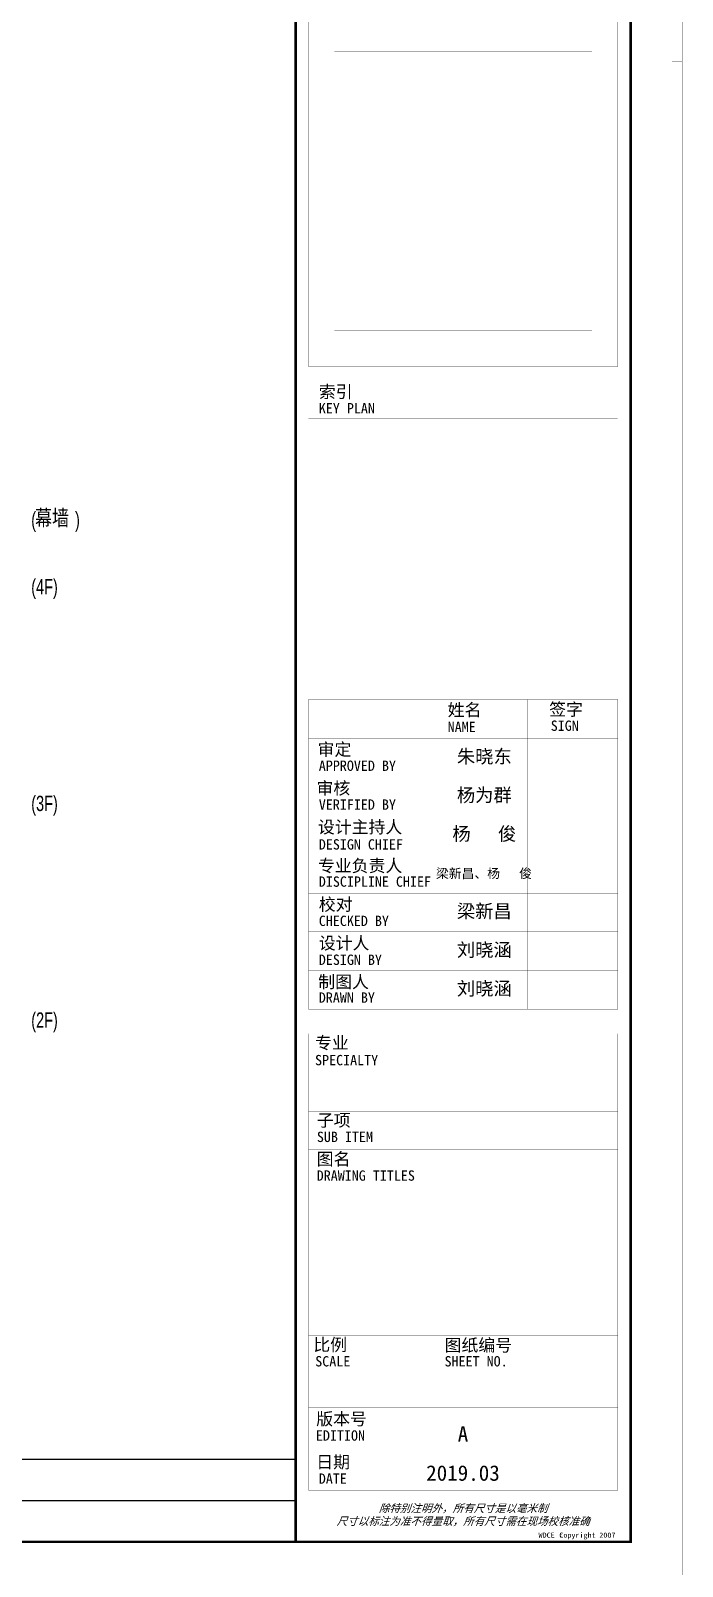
# Model space of a CAD drawing. Extents: x -3 to 440502, y -49243 to 59402.
# Drawn here: x 160560 to 173202, y 526 to 30291 of the extents above; entities that cross this region are included whole.
import ezdxf
from ezdxf.enums import TextEntityAlignment as Align

# ---------------------------------------------------------------- set-up
doc = ezdxf.new("R2010")
doc.units = 0
doc.header["$LTSCALE"] = 1000
doc.header["$MEASUREMENT"] = 0
for name, color, linetype in [('00-图签签名_10', 10, 'Continuous'), ('02-TEXT_标注', 130, 'Continuous'), ('A-0-图名图例', 2, 'Continuous')]:
    doc.layers.add(name, color=color, linetype=linetype)
doc.styles.add('_TCH_DIM', font='ros.shx', dxfattribs={"bigfont": 'jd.shx'})
doc.styles.get("Standard").update_dxf_attribs({"font": 'gbenor.shx', "bigfont": 'gbcbig.shx'})
doc.styles.add('华文细黑', font='STXIHEI.TTF', dxfattribs={"height": 10})
doc.styles.add('图签信息$0$华文细黑', font='STXIHEI.TTF', dxfattribs={"height": 10})

# ---------------------------------------------------------------- blocks, each defined once
blk = doc.blocks.new('图框-A1')
for points, const_width in [([(0, 0), (841, 0), (841, 594), (0, 594)], 0.05), ([(766, 584), (25, 584), (25, 10), (766, 10)], 0.5)]:
    blk.add_lwpolyline(points, close=True, dxfattribs=dict(const_width=const_width))
at = {"const_width": 0.05}
blk.add_lwpolyline([(841, 297), (839, 297)], dxfattribs=at)
blk = doc.blocks.new('图签信息$0$WDCE Copyright200X')
at = {"const_width": 0.016}
blk.add_lwpolyline([(-10.6, 1.26, 1), (-11.4, 1.26, 1)], format="xyb", close=True, dxfattribs=at)
at = {"style": '图签信息$0$华文细黑'}
for s, p in [('WDCE ', (-11.46, 0.5)), ('     Copyright ', (-3.51, 0.5))]:
    blk.add_text(s, height=1, dxfattribs=at).set_placement(p, align=Align.BOTTOM_RIGHT)
blk.add_text('c', height=0.6, dxfattribs=at).set_placement((-11.04, 1.35), align=Align.MIDDLE_CENTER)
blk.add_attdef('200X', text='', height=1, dxfattribs=at).set_placement((-0.45, 0.5), align=Align.BOTTOM_RIGHT)
blk = doc.blocks.new('图签信息')
at = {"const_width": 0.5}
blk.add_lwpolyline([(-65, 0), (0, 0), (0, 500.5), (-65, 500.5)], close=True, dxfattribs=at)
at = {"const_width": 0.05}
for points in [[(-62.5, 404.92), (-62.5, 227.83)], [(-62.5, 227.83), (-2.5, 227.83), (-2.5, 404.92)], [(-57.5, 288.83), (-7.5, 288.83)], [(-57.5, 234.85), (-7.5, 234.85)], [(-62.5, 227.83), (-2.5, 227.83)], [(-62.5, 217.74), (-2.5, 217.74)], [(-62.5, 103.26), (-2.5, 103.26), (-2.5, 163.26), (-62.5, 163.26), (-62.5, 103.26)], [(-37.5, 163.26), (-37.5, 103.26)], [(-20, 163.26), (-20, 103.26)], [(-62.5, 155.76), (-2.5, 155.76)], [(-62.5, 148.26), (-2.5, 148.26)], [(-62.5, 140.76), (-2.5, 140.76)], [(-62.5, 133.26), (-2.5, 133.26)], [(-62.5, 125.76), (-2.5, 125.76)], [(-62.5, 118.26), (-2.5, 118.26)], [(-62.5, 110.76), (-2.5, 110.76)], [(-62.5, 98.5), (-2.5, 98.5), (-2.5, 10), (-62.5, 10), (-62.5, 98.5)], [(-62.5, 83.5), (-2.5, 83.5)], [(-62.5, 76), (-2.5, 76)], [(-62.5, 40), (-2.5, 40)], [(-37.5, 40), (-37.5, 26)], [(-62.5, 26), (-2.5, 26)], [(-62.5, 18), (-2.5, 18)]]:
    blk.add_lwpolyline(points, dxfattribs=at)
blk.add_blockref('图签信息$0$WDCE Copyright200X', (-2.5, 0)).add_auto_attribs({'200X': '2007'})
at = {"style": '图签信息$0$华文细黑'}
for s, height, p in [('索引', 2.4, (-60.5, 224.14)), ('KEY PLAN', 2, (-60.5, 220.74)), ('姓名', 2.4, (-35.5, 162.47)), ('签字', 2.4, (-15.81, 162.57)), ('NAME', 2, (-35.5, 158.96)), ('SIGN', 2, (-15.5, 159.2)), ('审定', 2.4, (-60.73, 154.81)), ('APPROVED BY', 2, (-60.5, 151.44)), ('审核', 2.4, (-60.95, 147.29)), ('VERIFIED BY', 2, (-60.5, 143.91)), ('设计主持人', 2.4, (-60.68, 139.76)), ('DESIGN CHIEF', 2, (-60.5, 136.19)), ('专业负责人', 2.4, (-60.67, 132.26)), ('DISCIPLINE CHIEF', 2, (-60.5, 128.98)), ('校对', 2.4, (-60.5, 124.76)), ('CHECKED BY', 2, (-60.5, 121.37)), ('设计人', 2.4, (-60.5, 117.26)), ('DESIGN BY', 2, (-60.5, 113.83)), ('制图人', 2.4, (-60.61, 109.76)), ('DRAWN BY', 2, (-60.5, 106.5)), ('专业', 2.4, (-61.23, 97.93)), ('SPECIALTY', 2, (-61.23, 94.38)), ('子项', 2.4, (-60.88, 82.92)), ('SUB ITEM', 2, (-60.88, 79.5)), ('图名', 2.4, (-60.91, 75.41)), ('DRAWING TITLES', 2, (-60.91, 72)), ('比例', 2.4, (-61.56, 39.42)), ('图纸编号', 2.4, (-36.1, 39.32)), ('SCALE', 2, (-61.19, 36)), ('SHEET NO.', 2, (-36.1, 36)), ('版本号', 2.4, (-61, 25.03)), ('EDITION', 2, (-61.06, 21.61)), ('日期', 2.4, (-61, 16.68)), ('DATE', 2, (-60.5, 13.26))]:
    blk.add_text(s, height=height, dxfattribs=at).set_placement(p, align=Align.TOP_LEFT)
at = {"color": 4, "style": '图签信息$0$华文细黑'}
for s, p in [('A', (-32.53, 19.4)), ('2019.03', (-32.53, 11.84))]:
    blk.add_text(s, height=3, dxfattribs=at).set_placement(p, align=Align.CENTER)
at = {"style": '图签信息$0$华文细黑', "oblique": 20}
for s, p in [('除特别注明外，所有尺寸是以毫米制', (-32.5, 6.5)), ('尺寸以标注为准不得量取，所有尺寸需在现场校核准确', (-32.5, 4))]:
    blk.add_text(s, height=1.5, dxfattribs=at).set_placement(p, align=Align.MIDDLE_CENTER)
blk = doc.blocks.new('图签-A1')
at = {"color": 2}
blk.add_blockref('图签信息', (0, 0), dxfattribs=at)
blk = doc.blocks.new('*U74')
for p, q in [((0, 1600), (29703, 1600)), ((0, 800), (29703, 800)), ((0, 0), (29703, 0))]:
    blk.add_line(p, q)
for points in [[(2000, 1600), (2000, 0)], [(4000, 1600), (4000, 0)]]:
    blk.add_lwpolyline(points)
for s, p in [('设计编号', (176, 1020)), ('位置', (176, 258))]:
    blk.add_text(s, height=332.8).set_placement(p)
blk = doc.blocks.new('A$C65EA1C14')
at = {"layer": '00-图签签名_10', "attachment_point": 5, "rotation": 270, "style": '华文细黑'}
for s, insert, char_height, width in [('梁新昌、杨   俊', (-526, -180.9), 36.4, 14224.057), ('刘晓涵', (-973.2, -182.3), 52, 20320.081), ('刘晓涵', (-823.2, -182.3), 52, 20320.081), ('梁新昌', (-673.2, -182.3), 52, 20320.081), ('杨   俊', (-373.2, -182.3), 52, 20320.081), ('杨为群', (-223.2, -182.3), 52, 20320.081), ('朱晓东', (-73.2, -182.3), 52, 20320.081)]:
    blk.add_mtext(s, dxfattribs=dict(at, insert=insert, char_height=char_height, width=width))

msp = doc.modelspace()

# ---------------------------------------------------------------- block references
at = {"xscale": 100, "yscale": 100, "zscale": 100}
for name, p in [('图框-A1', (89100, 0)), ('图签-A1', (172200, 1000))]:
    msp.add_blockref(name, p, dxfattribs=at)
at = {"xscale": 5, "yscale": 5, "zscale": 5, "rotation": 90}
msp.add_blockref('A$C65EA1C14', (168450, 16576.2), dxfattribs=at)
at = {"layer": 'A-0-图名图例'}
msp.add_blockref('*U74', (135996.8, 1000), dxfattribs=at)

# ---------------------------------------------------------------- texts
at = {"layer": '02-TEXT_标注', "style": '_TCH_DIM', "width": 0.705882}
for s, p in [('(', (160571.2, 20665)), (')', (161420.7, 20665)), ('(4F)', (160571.2, 19365)), ('(3F)', (160571.2, 15165)), ('(2F)', (160571.2, 10965))]:
    msp.add_text(s, height=297.5, dxfattribs=at).set_placement(p)
at = {"layer": '02-TEXT_标注', "style": '_TCH_DIM'}
msp.add_text('幕墙', height=347.29, dxfattribs=at).set_placement((160644.7, 20665))

doc.saveas('drawing.dxf')
